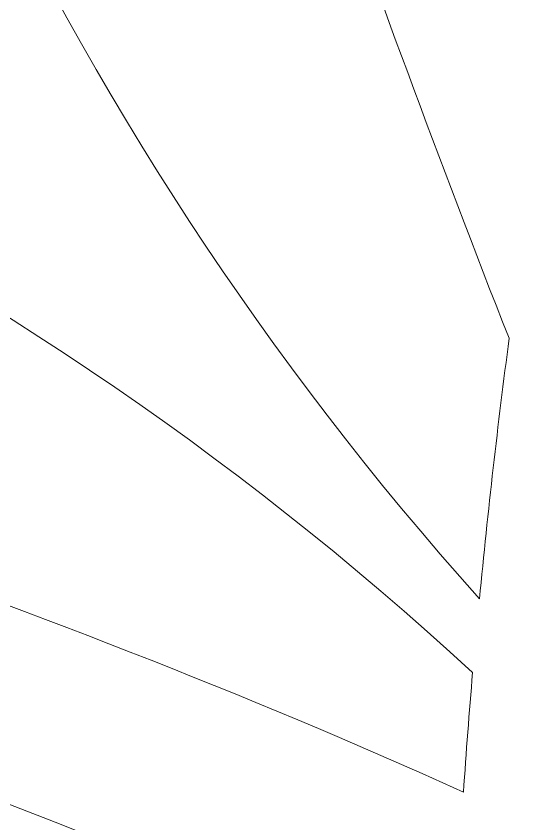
# Model space of a CAD drawing. Extents: x -864 to 2539, y -2536 to -44.
# Drawn here: x 630.11 to 645.2, y -737.58 to -713.31 of the extents above; entities that cross this region are included whole.
import ezdxf

# ---------------------------------------------------------------- set-up
doc = ezdxf.new("R2010")
doc.units = 0
doc.header["$MEASUREMENT"] = 0
doc.layers.add('Layer 1', color=7, linetype='Continuous', lineweight=0)

msp = doc.modelspace()

# ---------------------------------------------------------------- linework, layer by layer
at = {"layer": 'Layer 1'}
for points, knots in [([(978.18, -956.615), (976.98, -952.275), (974.89, -948.625), (971.93, -945.715), (967.19, -941.065), (957.91, -935.055), (943.57, -927.325), (930.41, -920.235), (918.06, -912.845), (906.82, -905.335), (940.44, -868.065), (957.48, -817.305), (957.48, -754.405), (957.48, -712.345), (949.68, -675.185), (934.29, -643.955), (918.86, -612.635), (895.81, -588.145), (865.77, -571.145), (835.78, -554.185), (799.42, -545.585), (757.68, -545.585), (726.93, -545.585), (699.07, -550.465), (674.87, -560.085), (650.63, -569.725), (629.77, -583.845), (612.87, -602.035), (595.97, -620.205), (582.9, -642.535), (574, -668.405), (565.13, -694.195), (560.63, -722.955), (560.63, -753.855), (560.63, -784.205), (564.94, -812.675), (573.45, -838.475), (581.98, -864.345), (594.86, -886.995), (611.75, -905.795), (628.65, -924.635), (649.84, -939.265), (674.73, -949.265), (699.57, -959.255), (728.03, -964.325), (759.33, -964.325), (797.42, -964.325), (830.12, -957.625), (856.54, -944.415), (870.34, -954.305), (883.24, -963.105), (894.9, -970.575), (906.85, -978.245), (917.43, -984.175), (926.34, -988.225), (935.41, -992.335), (943.28, -994.415), (949.73, -994.415), (957.88, -994.415), (964.91, -991.305), (970.64, -985.145), (970.68, -985.105), (970.72, -985.055), (970.76, -985.015), (976.47, -978.825), (979.37, -972.475), (979.37, -966.155), (979.37, -962.675), (978.97, -959.495), (978.18, -956.615)], [0, 0, 0, 0, 1, 1, 1, 2, 2, 2, 3, 3, 3, 4, 4, 4, 5, 5, 5, 6, 6, 6, 7, 7, 7, 8, 8, 8, 9, 9, 9, 10, 10, 10, 11, 11, 11, 12, 12, 12, 13, 13, 13, 14, 14, 14, 15, 15, 15, 16, 16, 16, 17, 17, 17, 18, 18, 18, 19, 19, 19, 20, 20, 20, 21, 21, 21, 22, 22, 22, 23, 23, 23, 23]), ([(632.628, -690.968), (637.218, -701.496), (640.73, -712.405), (644.938, -722.99), (644.595, -725.568), (644.298, -728.179), (644.045, -730.823), (631.249, -716.527), (623.065, -698.78), (620.311, -679.009), (619.821, -675.495), (614.491, -676.927), (614.968, -680.401), (616.414, -690.769), (619.357, -700.593), (623.599, -709.714), (612.529, -700.527), (605.303, -688.409), (602.254, -674.209), (601.498, -670.722), (596.169, -672.141), (596.911, -675.602), (597.653, -679.022), (598.674, -682.297), (599.868, -685.479), (594.047, -681.687), (589.699, -676.569), (586.782, -670.179), (585.774, -667.952), (583.242, -668.601), (582.208, -670.245), (580.564, -671.279), (579.914, -673.812), (582.142, -674.819), (588.532, -677.736), (593.65, -682.085), (597.441, -687.905), (594.259, -686.712), (590.985, -685.691), (587.564, -684.948), (584.104, -684.206), (582.685, -689.536), (586.172, -690.291), (600.371, -693.341), (612.489, -700.566), (621.677, -711.637), (612.555, -707.394), (602.731, -704.451), (592.363, -703.006), (588.89, -702.529), (587.458, -707.858), (590.971, -708.349), (611.23, -711.17), (629.364, -719.692), (643.837, -733.036), (643.735, -734.227), (643.645, -735.426), (643.561, -736.629), (630.371, -730.611), (616.343, -726.513), (602.93, -720.666), (591.347, -715.605), (577.881, -703.884), (571.622, -691.073), (573.358, -683.745), (575.403, -676.612), (577.78, -669.705), (579.256, -665.415), (580.859, -661.233), (582.567, -657.146), (601.547, -651.108), (624.884, -673.243), (632.628, -690.968)], [0, 0, 0, 0, 1, 1, 1, 2, 2, 2, 3, 3, 3, 4, 4, 4, 5, 5, 5, 6, 6, 6, 7, 7, 7, 8, 8, 8, 9, 9, 9, 10, 10, 10, 11, 11, 11, 12, 12, 12, 13, 13, 13, 14, 14, 14, 15, 15, 15, 16, 16, 16, 17, 17, 17, 18, 18, 18, 19, 19, 19, 20, 20, 20, 21, 21, 21, 22, 22, 22, 23, 23, 23, 24, 24, 24, 24]), ([(571.416, -703.337), (589.28, -726.349), (618.253, -730.808), (643.223, -742.638), (643.202, -743.114), (643.182, -743.592), (643.164, -744.07), (630.421, -741.115), (616.91, -740.032), (603.606, -739.757), (591.886, -733.194), (579.808, -727.427), (569.706, -718.398), (568.807, -717.597), (567.927, -716.799), (567.055, -716.005), (567.74, -710.817), (568.573, -705.713), (569.548, -700.695), (570.131, -701.595), (570.748, -702.479), (571.416, -703.337)], [0, 0, 0, 0, 1, 1, 1, 2, 2, 2, 3, 3, 3, 4, 4, 4, 5, 5, 5, 6, 6, 6, 7, 7, 7, 7])]:
    msp.add_open_spline(points, degree=3, knots=knots, dxfattribs=at)

doc.saveas('drawing.dxf')
